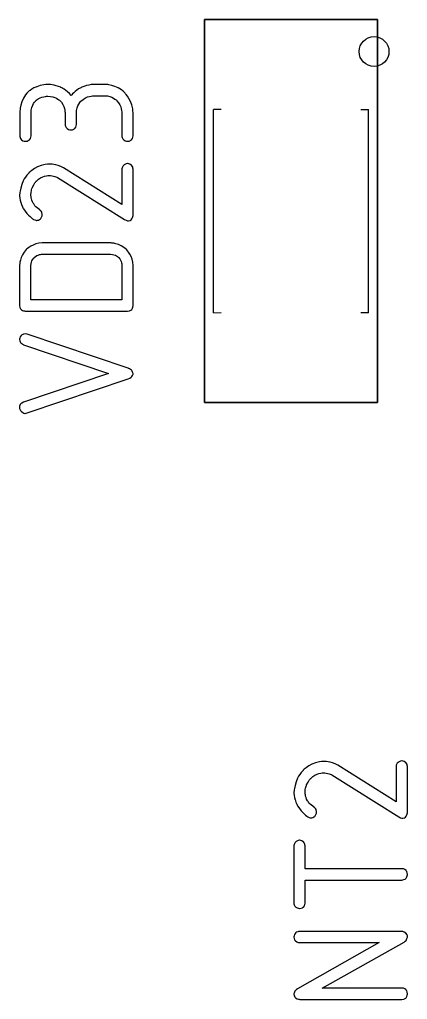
# Model space of a CAD drawing. Header units: inches. Extents: x 0 to 594, y -420 to 0.
# Drawn here: x 252.19 to 255.44, y -112.88 to -104.68 of the extents above; entities that cross this region are included whole.
import ezdxf

# ---------------------------------------------------------------- set-up
doc = ezdxf.new("R2010")
doc.units = ezdxf.units.IN
doc.header["$MEASUREMENT"] = 0

msp = doc.modelspace()

# ---------------------------------------------------------------- linework, layer by layer
at = {"color": 7, "true_color": 0xffffff}
for p, q in [((253.7374, -104.6797), (253.7374, -107.8859)), ((253.7374, -107.8859), (253.7374, -104.6797)), ((253.7374, -104.6797), (255.1874, -104.6797)), ((255.1874, -104.6797), (253.7374, -104.6797)), ((255.1874, -104.6797), (255.1874, -107.8859)), ((255.1874, -107.8859), (255.1874, -104.6797)), ((255.1874, -107.8859), (253.7374, -107.8859)), ((253.7374, -107.8859), (255.1874, -107.8859))]:
    msp.add_line(p, q, dxfattribs=at)
at = {"color": 18, "true_color": 0x000000}
for p, q in [((253.7374, -104.6797), (253.7374, -107.8859)), ((253.7374, -107.8859), (253.7374, -104.6797)), ((253.7374, -104.6797), (255.1874, -104.6797)), ((255.1874, -104.6797), (253.7374, -104.6797)), ((255.1874, -104.6797), (255.1874, -107.8859)), ((255.1874, -107.8859), (255.1874, -104.6797)), ((252.2503, -105.2955), (252.239, -105.3096)), ((252.263, -105.2828), (252.2503, -105.2955)), ((252.2644, -105.2814), (252.263, -105.2828)), ((252.2658, -105.28), (252.2644, -105.2814)), ((252.27, -105.2772), (252.2658, -105.28)), ((252.2757, -105.273), (252.27, -105.2772)), ((252.2898, -105.2631), (252.2757, -105.273)), ((252.3081, -105.2518), (252.2898, -105.2631)), ((252.3321, -105.242), (252.3081, -105.2518)), ((252.3603, -105.2321), (252.3321, -105.242)), ((252.3913, -105.225), (252.3603, -105.2321)), ((252.4082, -105.2222), (252.3913, -105.225)), ((252.4265, -105.2222), (252.4082, -105.2222)), ((252.4293, -105.2222), (252.4265, -105.2222)), ((252.4364, -105.2222), (252.4293, -105.2222)), ((252.4477, -105.2236), (252.4364, -105.2222)), ((252.4618, -105.225), (252.4477, -105.2236)), ((252.4787, -105.2293), (252.4618, -105.225)), ((252.4956, -105.2335), (252.4787, -105.2293)), ((252.5153, -105.2391), (252.4956, -105.2335)), ((252.5337, -105.2462), (252.5153, -105.2391)), ((252.5351, -105.2476), (252.5337, -105.2462)), ((252.5421, -105.2504), (252.5351, -105.2476)), ((252.5506, -105.256), (252.5421, -105.2504)), ((252.5618, -105.2631), (252.5506, -105.256)), ((252.5759, -105.273), (252.5618, -105.2631)), ((252.59, -105.2842), (252.5759, -105.273)), ((252.6056, -105.2983), (252.59, -105.2842)), ((252.6196, -105.3153), (252.6056, -105.2983)), ((252.6323, -105.3012), (252.6253, -105.3082)), ((252.6422, -105.2927), (252.6323, -105.3012)), ((252.6535, -105.2814), (252.6422, -105.2927)), ((252.6676, -105.2716), (252.6535, -105.2814)), ((252.6831, -105.2603), (252.6676, -105.2716)), ((252.7014, -105.2504), (252.6831, -105.2603)), ((252.7042, -105.249), (252.7014, -105.2504)), ((252.7099, -105.2462), (252.7042, -105.249)), ((252.7197, -105.242), (252.7099, -105.2462)), ((252.7338, -105.2363), (252.7197, -105.242)), ((252.7493, -105.2321), (252.7338, -105.2363)), ((252.7677, -105.2279), (252.7493, -105.2321)), ((252.7874, -105.2236), (252.7677, -105.2279)), ((252.8085, -105.2222), (252.7874, -105.2236)), ((252.903, -105.2222), (252.8085, -105.2222)), ((252.9044, -105.2222), (252.903, -105.2222)), ((252.9072, -105.2222), (252.9044, -105.2222)), ((252.9129, -105.2222), (252.9072, -105.2222)), ((252.9199, -105.2236), (252.9129, -105.2222)), ((252.927, -105.2236), (252.9199, -105.2236)), ((252.9368, -105.2264), (252.927, -105.2236)), ((252.9608, -105.2307), (252.9368, -105.2264)), ((252.9862, -105.2391), (252.9608, -105.2307)), ((253.0144, -105.2518), (252.9862, -105.2391)), ((253.0285, -105.2603), (253.0144, -105.2518)), ((253.0426, -105.2687), (253.0285, -105.2603)), ((253.0567, -105.28), (253.0426, -105.2687)), ((253.0708, -105.2927), (253.0567, -105.28)), ((253.0722, -105.2941), (253.0708, -105.2927)), ((253.0736, -105.2955), (253.0722, -105.2941)), ((253.0764, -105.2998), (253.0736, -105.2955)), ((253.082, -105.3054), (253.0764, -105.2998)), ((252.208, -105.3674), (252.1981, -105.397)), ((252.2207, -105.3378), (252.208, -105.3674)), ((252.2292, -105.3237), (252.2207, -105.3378)), ((252.239, -105.3096), (252.2292, -105.3237)), ((252.2982, -105.397), (252.3053, -105.3815)), ((252.3053, -105.3815), (252.3137, -105.3702)), ((252.3137, -105.3702), (252.3208, -105.3618)), ((252.3208, -105.3618), (252.3264, -105.3561)), ((252.3264, -105.3561), (252.3278, -105.3547)), ((252.3278, -105.3547), (252.3433, -105.3435)), ((252.3433, -105.3435), (252.3603, -105.335)), ((252.3603, -105.335), (252.3758, -105.3294)), ((252.3758, -105.3294), (252.3913, -105.3251)), ((252.3913, -105.3251), (252.4054, -105.3223)), ((252.4054, -105.3223), (252.4152, -105.3209)), ((252.4152, -105.3209), (252.4223, -105.3209)), ((252.4223, -105.3209), (252.4251, -105.3209)), ((252.4251, -105.3209), (252.4463, -105.3223)), ((252.4463, -105.3223), (252.466, -105.3265)), ((252.466, -105.3265), (252.4829, -105.3322)), ((252.4829, -105.3322), (252.497, -105.3378)), ((252.497, -105.3378), (252.5097, -105.3449)), ((252.5097, -105.3449), (252.5181, -105.3505)), ((252.5181, -105.3505), (252.5238, -105.3547)), ((252.5238, -105.3547), (252.5252, -105.3561)), ((252.5252, -105.3561), (252.5407, -105.3716)), ((252.5407, -105.3716), (252.5506, -105.39)), ((252.6211, -105.3138), (252.6196, -105.3153)), ((252.6253, -105.3082), (252.6211, -105.3138)), ((252.6859, -105.3872), (252.693, -105.3745)), ((252.693, -105.3745), (252.7, -105.366)), ((252.7, -105.366), (252.7056, -105.3604)), ((252.7056, -105.3604), (252.707, -105.359)), ((252.707, -105.359), (252.724, -105.3449)), ((252.724, -105.3449), (252.7409, -105.335)), ((252.7409, -105.335), (252.7578, -105.3265)), ((252.7578, -105.3265), (252.7733, -105.3223)), ((252.7733, -105.3223), (252.7874, -105.3195)), ((252.7874, -105.3195), (252.7987, -105.3167)), ((252.7987, -105.3167), (252.8057, -105.3167)), ((252.8057, -105.3167), (252.8085, -105.3167)), ((252.8085, -105.3167), (252.903, -105.3167)), ((252.903, -105.3167), (252.9241, -105.3181)), ((252.9241, -105.3181), (252.9439, -105.3237)), ((252.9439, -105.3237), (252.9608, -105.3294)), ((252.9608, -105.3294), (252.9763, -105.3378)), ((252.9763, -105.3378), (252.9876, -105.3449)), ((252.9876, -105.3449), (252.9974, -105.3519)), ((252.9974, -105.3519), (253.0031, -105.3575)), ((253.0031, -105.3575), (253.0045, -105.359)), ((253.0045, -105.359), (253.0186, -105.3759)), ((253.0186, -105.3759), (253.0285, -105.3928)), ((253.0919, -105.3195), (253.082, -105.3054)), ((253.1046, -105.3406), (253.0919, -105.3195)), ((253.1173, -105.3646), (253.1046, -105.3406)), ((253.1285, -105.3928), (253.1173, -105.3646)), ((252.1911, -105.4421), (252.1897, -105.4492)), ((252.1897, -105.4492), (252.1897, -105.6592)), ((252.1897, -105.4492), (252.1897, -105.4492)), ((252.1925, -105.4323), (252.1911, -105.4421)), ((252.1939, -105.421), (252.1925, -105.4323)), ((252.1981, -105.397), (252.1939, -105.421)), ((252.2841, -105.4605), (252.2855, -105.4365)), ((252.2841, -105.6536), (252.2841, -105.4605)), ((252.2855, -105.4365), (252.2912, -105.4153)), ((252.2912, -105.4153), (252.2982, -105.397)), ((252.5506, -105.39), (252.559, -105.4069)), ((252.559, -105.4069), (252.5647, -105.4238)), ((252.5647, -105.4238), (252.5675, -105.4379)), ((252.5675, -105.4379), (252.5689, -105.4492)), ((252.5689, -105.4492), (252.5703, -105.4576)), ((252.5703, -105.4576), (252.5703, -105.5634)), ((252.6648, -105.4605), (252.6662, -105.4393)), ((252.6648, -105.5591), (252.6648, -105.4605)), ((252.6662, -105.4393), (252.6718, -105.4196)), ((252.6718, -105.4196), (252.6774, -105.4012)), ((252.6774, -105.4012), (252.6859, -105.3872)), ((253.0285, -105.3928), (253.0355, -105.4097)), ((253.0355, -105.4097), (253.0397, -105.4252)), ((253.0397, -105.4252), (253.0426, -105.4393)), ((253.0426, -105.4393), (253.0454, -105.4506)), ((253.0454, -105.4506), (253.0454, -105.6592)), ((253.137, -105.4252), (253.1285, -105.3928)), ((253.1384, -105.4421), (253.137, -105.4252)), ((253.1398, -105.4605), (253.1384, -105.4421)), ((253.1398, -105.6536), (253.1398, -105.4605)), ((253.8774, -105.4328), (253.8124, -105.4328)), ((253.8124, -107.1328), (253.8124, -105.4328)), ((255.0474, -105.4328), (255.1124, -105.4328)), ((255.1124, -107.1328), (255.1124, -105.4328)), ((252.5703, -105.5634), (252.5731, -105.5704)), ((252.5731, -105.5704), (252.5788, -105.5817)), ((252.5788, -105.5817), (252.5844, -105.5887)), ((252.5844, -105.5887), (252.5858, -105.5916)), ((252.5858, -105.5916), (252.5872, -105.5916)), ((252.5872, -105.5916), (252.5985, -105.5986)), ((252.5985, -105.5986), (252.6084, -105.6014)), ((252.6084, -105.6014), (252.6154, -105.6028)), ((252.6154, -105.6028), (252.6168, -105.6028)), ((252.6168, -105.6028), (252.6182, -105.6028)), ((252.6182, -105.6028), (252.6309, -105.6014)), ((252.6309, -105.6014), (252.6422, -105.5958)), ((252.6422, -105.5958), (252.6493, -105.5916)), ((252.6493, -105.5916), (252.6507, -105.5901)), ((252.6507, -105.5901), (252.6521, -105.5901)), ((252.6521, -105.5901), (252.6591, -105.5789)), ((252.6591, -105.5789), (252.6633, -105.5676)), ((252.6633, -105.5676), (252.6648, -105.5591)), ((252.1897, -105.6592), (252.1925, -105.6663)), ((252.1925, -105.6663), (252.1967, -105.6761)), ((252.1967, -105.6761), (252.2024, -105.6832)), ((252.2024, -105.6832), (252.2038, -105.686)), ((252.2038, -105.686), (252.2052, -105.686)), ((252.2052, -105.686), (252.2165, -105.6931)), ((252.2165, -105.6931), (252.2278, -105.6959)), ((252.2278, -105.6959), (252.2348, -105.6973)), ((252.2348, -105.6973), (252.2362, -105.6973)), ((252.2362, -105.6973), (252.2376, -105.6973)), ((252.2376, -105.6973), (252.2517, -105.6959)), ((252.2517, -105.6959), (252.2616, -105.6916)), ((252.2616, -105.6916), (252.2686, -105.6874)), ((252.2686, -105.6874), (252.2715, -105.686)), ((252.2715, -105.686), (252.2785, -105.6747)), ((252.2785, -105.6747), (252.2827, -105.6635)), ((252.2827, -105.6635), (252.2841, -105.6536)), ((253.0454, -105.6592), (253.0482, -105.6663)), ((253.0482, -105.6663), (253.0538, -105.6776)), ((253.0538, -105.6776), (253.0595, -105.6832)), ((253.0595, -105.6832), (253.0609, -105.686)), ((253.0609, -105.686), (253.0623, -105.686)), ((253.0623, -105.686), (253.0736, -105.6931)), ((253.0736, -105.6931), (253.0834, -105.6959)), ((253.0834, -105.6959), (253.0905, -105.6973)), ((253.0905, -105.6973), (253.0919, -105.6973)), ((253.0919, -105.6973), (253.0933, -105.6973)), ((253.0933, -105.6973), (253.106, -105.6959)), ((253.106, -105.6959), (253.1173, -105.6916)), ((253.1173, -105.6916), (253.1243, -105.6874)), ((253.1243, -105.6874), (253.1257, -105.686)), ((253.1257, -105.686), (253.1271, -105.686)), ((253.1271, -105.686), (253.1342, -105.6747)), ((253.1342, -105.6747), (253.1384, -105.6635)), ((253.1384, -105.6635), (253.1398, -105.6536)), ((252.2757, -105.9539), (252.27, -105.9595)), ((252.2827, -105.9482), (252.2757, -105.9539)), ((252.2912, -105.9426), (252.2827, -105.9482)), ((252.3123, -105.9271), (252.2912, -105.9426)), ((252.3377, -105.913), (252.3123, -105.9271)), ((252.3687, -105.9017), (252.3377, -105.913)), ((252.4026, -105.8918), (252.3687, -105.9017)), ((252.4209, -105.8904), (252.4026, -105.8918)), ((252.4392, -105.889), (252.4209, -105.8904)), ((252.442, -105.889), (252.4392, -105.889)), ((252.4491, -105.889), (252.442, -105.889)), ((252.4604, -105.8904), (252.4491, -105.889)), ((252.4759, -105.8932), (252.4604, -105.8904)), ((252.4928, -105.8961), (252.4759, -105.8932)), ((252.5125, -105.9017), (252.4928, -105.8961)), ((252.5337, -105.9102), (252.5125, -105.9017)), ((252.5562, -105.92), (252.5337, -105.9102)), ((253.0454, -106.2273), (252.5562, -105.92)), ((253.0468, -105.92), (253.0454, -105.9285)), ((253.0454, -105.9285), (253.0454, -106.2273)), ((253.0524, -105.9087), (253.0468, -105.92)), ((253.0552, -105.9045), (253.0524, -105.9087)), ((253.0609, -105.8989), (253.0552, -105.9045)), ((253.0637, -105.8961), (253.0609, -105.8989)), ((253.0708, -105.8918), (253.0637, -105.8961)), ((253.0806, -105.8876), (253.0708, -105.8918)), ((253.0933, -105.8848), (253.0806, -105.8876)), ((253.0961, -105.8848), (253.0933, -105.8848)), ((253.1032, -105.8862), (253.0961, -105.8848)), ((253.113, -105.8904), (253.1032, -105.8862)), ((253.1243, -105.8975), (253.113, -105.8904)), ((253.1271, -105.8989), (253.1243, -105.8975)), ((253.1314, -105.9059), (253.1271, -105.8989)), ((253.137, -105.9158), (253.1314, -105.9059)), ((253.1384, -105.9228), (253.137, -105.9158)), ((253.1398, -105.9313), (253.1384, -105.9228)), ((253.1398, -106.3204), (253.1398, -105.9313)), ((252.2193, -106.0286), (252.2066, -106.061)), ((252.2278, -106.0131), (252.2193, -106.0286)), ((252.2376, -105.9976), (252.2278, -106.0131)), ((252.2503, -105.982), (252.2376, -105.9976)), ((252.263, -105.9665), (252.2503, -105.982)), ((252.2644, -105.9651), (252.263, -105.9665)), ((252.2658, -105.9637), (252.2644, -105.9651)), ((252.27, -105.9595), (252.2658, -105.9637)), ((252.3166, -106.0469), (252.3222, -106.0398)), ((252.3222, -106.0398), (252.325, -106.0356)), ((252.325, -106.0356), (252.3278, -106.0328)), ((252.3278, -106.0328), (252.3292, -106.0314)), ((252.3292, -106.0314), (252.3462, -106.0159)), ((252.3462, -106.0159), (252.3645, -106.0032)), ((252.3645, -106.0032), (252.3828, -105.9947)), ((252.3828, -105.9947), (252.3983, -105.9891)), ((252.3983, -105.9891), (252.4138, -105.9863)), ((252.4138, -105.9863), (252.4251, -105.9835)), ((252.4251, -105.9835), (252.4322, -105.9835)), ((252.4322, -105.9835), (252.4336, -105.9835)), ((252.4336, -105.9835), (252.435, -105.9835)), ((252.435, -105.9835), (252.4477, -105.9849)), ((252.4477, -105.9849), (252.4604, -105.9863)), ((252.4604, -105.9863), (252.473, -105.9891)), ((252.473, -105.9891), (252.4829, -105.9919)), ((252.4829, -105.9919), (252.4928, -105.9961)), ((252.4928, -105.9961), (252.4998, -105.999)), ((252.4998, -105.999), (252.5055, -106.0004)), ((252.5055, -106.0004), (252.5069, -106.0018)), ((252.5069, -106.0018), (253.0665, -106.3528)), ((252.1925, -106.116), (252.1911, -106.1272)), ((252.1981, -106.0906), (252.1925, -106.116)), ((252.2066, -106.061), (252.1981, -106.0906)), ((252.2827, -106.1484), (252.2841, -106.123)), ((252.2841, -106.123), (252.287, -106.1117)), ((252.287, -106.1117), (252.2884, -106.1033)), ((252.2884, -106.1033), (252.2912, -106.0948)), ((252.2912, -106.0948), (252.294, -106.0892)), ((252.294, -106.0892), (252.2954, -106.085)), ((252.2954, -106.0835), (252.3067, -106.0624)), ((252.2954, -106.085), (252.2954, -106.0835)), ((252.3067, -106.0624), (252.3166, -106.0469)), ((252.1897, -106.1371), (252.1883, -106.1442)), ((252.1883, -106.1442), (252.1883, -106.1554)), ((252.1883, -106.1442), (252.1883, -106.1442)), ((252.1883, -106.1554), (252.1897, -106.1738)), ((252.1911, -106.1272), (252.1897, -106.1371)), ((252.1897, -106.1738), (252.1925, -106.1921)), ((252.1925, -106.1921), (252.1953, -106.1991)), ((252.1953, -106.1991), (252.1967, -106.2048)), ((252.1967, -106.2048), (252.1981, -106.2076)), ((252.2827, -106.154), (252.2827, -106.1484)), ((252.2841, -106.1611), (252.2827, -106.154)), ((252.2855, -106.1695), (252.2841, -106.1611)), ((252.287, -106.1808), (252.2855, -106.1695)), ((252.2912, -106.1921), (252.287, -106.1808)), ((252.2954, -106.2048), (252.2912, -106.1921)), ((252.3025, -106.2175), (252.2954, -106.2048)), ((252.1981, -106.2076), (252.1981, -106.209)), ((252.1981, -106.209), (252.2052, -106.2287)), ((252.2052, -106.2287), (252.2137, -106.2471)), ((252.2137, -106.2471), (252.2165, -106.2541)), ((252.2165, -106.2541), (252.2193, -106.2598)), ((252.2193, -106.2598), (252.2207, -106.2626)), ((252.2207, -106.2626), (252.2221, -106.264)), ((252.2221, -106.264), (252.2348, -106.2837)), ((252.2348, -106.2837), (252.2489, -106.302)), ((252.3039, -106.2189), (252.3025, -106.2175)), ((252.3067, -106.2231), (252.3039, -106.2189)), ((252.3109, -106.2287), (252.3067, -106.2231)), ((252.3166, -106.2372), (252.3109, -106.2287)), ((252.325, -106.2457), (252.3166, -106.2372)), ((252.3349, -106.2555), (252.325, -106.2457)), ((252.3574, -106.2724), (252.3349, -106.2555)), ((252.3589, -106.2739), (252.3574, -106.2724)), ((252.3631, -106.2767), (252.3589, -106.2739)), ((252.3687, -106.2823), (252.3631, -106.2767)), ((252.3744, -106.2908), (252.3687, -106.2823)), ((252.2489, -106.302), (252.263, -106.3161)), ((252.263, -106.3161), (252.2757, -106.3288)), ((252.2757, -106.3288), (252.287, -106.3401)), ((252.287, -106.3401), (252.2968, -106.3472)), ((252.2968, -106.3472), (252.3025, -106.3514)), ((252.3025, -106.3514), (252.3053, -106.3528)), ((252.3053, -106.3528), (252.3166, -106.357)), ((252.3166, -106.357), (252.325, -106.3598)), ((252.325, -106.3598), (252.3307, -106.3613)), ((252.3307, -106.3613), (252.3321, -106.3613)), ((252.3321, -106.3613), (252.3391, -106.3598)), ((252.3391, -106.3598), (252.3462, -106.3584)), ((252.3462, -106.3584), (252.356, -106.3528)), ((252.356, -106.3528), (252.3631, -106.3486)), ((252.3631, -106.3486), (252.3659, -106.3457)), ((252.3659, -106.3457), (252.3729, -106.3345)), ((252.3729, -106.3345), (252.3772, -106.3232)), ((252.3786, -106.3119), (252.3744, -106.2908)), ((252.3772, -106.3232), (252.3786, -106.3147)), ((252.3786, -106.3147), (252.3786, -106.3119)), ((253.0665, -106.3528), (253.0806, -106.3598)), ((253.0806, -106.3598), (253.0919, -106.3627)), ((253.0919, -106.3627), (253.0989, -106.3641)), ((253.0989, -106.3641), (253.1018, -106.3641)), ((253.1018, -106.3641), (253.1145, -106.3613)), ((253.1145, -106.3613), (253.1243, -106.3556)), ((253.1243, -106.3556), (253.13, -106.3472)), ((253.13, -106.3472), (253.1356, -106.3373)), ((253.1356, -106.3373), (253.1384, -106.3288)), ((253.1384, -106.3288), (253.1398, -106.3204)), ((252.2447, -106.6051), (252.2263, -106.6263)), ((252.2475, -106.6023), (252.2447, -106.6051)), ((252.2545, -106.5967), (252.2475, -106.6023)), ((252.2672, -106.5868), (252.2545, -106.5967)), ((252.2827, -106.5769), (252.2672, -106.5868)), ((252.3025, -106.5671), (252.2827, -106.5769)), ((252.325, -106.5572), (252.3025, -106.5671)), ((252.3504, -106.5516), (252.325, -106.5572)), ((252.3786, -106.5487), (252.3504, -106.5516)), ((252.9495, -106.5487), (252.3786, -106.5487)), ((252.9509, -106.5487), (252.9495, -106.5487)), ((252.9523, -106.5487), (252.9509, -106.5487)), ((252.9566, -106.5487), (252.9523, -106.5487)), ((252.9622, -106.5502), (252.9566, -106.5487)), ((252.9777, -106.5516), (252.9622, -106.5502)), ((252.996, -106.5558), (252.9777, -106.5516)), ((253.0172, -106.5628), (252.996, -106.5558)), ((253.0397, -106.5727), (253.0172, -106.5628)), ((253.0623, -106.5868), (253.0397, -106.5727)), ((253.0848, -106.6051), (253.0623, -106.5868)), ((253.0877, -106.608), (253.0848, -106.6051)), ((253.0933, -106.615), (253.0877, -106.608)), ((253.1018, -106.6277), (253.0933, -106.615)), ((252.1953, -106.6925), (252.1911, -106.7109)), ((252.2024, -106.6714), (252.1953, -106.6925)), ((252.2122, -106.6488), (252.2024, -106.6714)), ((252.2263, -106.6263), (252.2122, -106.6488)), ((252.2912, -106.6996), (252.2968, -106.6897)), ((252.2968, -106.6897), (252.3025, -106.6827)), ((252.3025, -106.6827), (252.3067, -106.6756)), ((252.3067, -106.6756), (252.3095, -106.6728)), ((252.3095, -106.6728), (252.3109, -106.6714)), ((252.3109, -106.6714), (252.3222, -106.6615)), ((252.3222, -106.6615), (252.3335, -106.6545)), ((252.3335, -106.6545), (252.3448, -106.6502)), ((252.3448, -106.6502), (252.3546, -106.646)), ((252.3546, -106.646), (252.3645, -106.6446)), ((252.3645, -106.6446), (252.3715, -106.6432)), ((252.3715, -106.6432), (252.3772, -106.6432)), ((252.3772, -106.6432), (252.3786, -106.6432)), ((252.3786, -106.6432), (252.9509, -106.6432)), ((252.9509, -106.6432), (252.9664, -106.6446)), ((252.9664, -106.6446), (252.9791, -106.6474)), ((252.9791, -106.6474), (252.9918, -106.6517)), ((252.9918, -106.6517), (253.0017, -106.6573)), ((253.0017, -106.6573), (253.0087, -106.6629)), ((253.0087, -106.6629), (253.0158, -106.6672)), ((253.0158, -106.6672), (253.0186, -106.67)), ((253.0186, -106.67), (253.02, -106.6714)), ((253.02, -106.6714), (253.0285, -106.6827)), ((253.0285, -106.6827), (253.0341, -106.6939)), ((253.0341, -106.6939), (253.0397, -106.7052)), ((253.1116, -106.6432), (253.1018, -106.6277)), ((253.1229, -106.6629), (253.1116, -106.6432)), ((253.1314, -106.6855), (253.1229, -106.6629)), ((253.137, -106.7109), (253.1314, -106.6855)), ((252.1897, -106.7264), (252.1883, -106.732)), ((252.1883, -106.732), (252.1883, -107.0732)), ((252.1883, -106.732), (252.1883, -106.732)), ((252.1911, -106.7109), (252.1897, -106.7264)), ((252.2827, -106.7391), (252.2841, -106.725)), ((252.2827, -107.0252), (252.2827, -106.7391)), ((252.2841, -106.725), (252.287, -106.7109)), ((252.2841, -106.725), (252.2841, -106.725)), ((252.287, -106.7109), (252.2912, -106.6996)), ((253.0397, -106.7052), (253.0426, -106.7151)), ((253.0426, -106.7151), (253.044, -106.725)), ((253.044, -106.725), (253.0454, -106.732)), ((253.0454, -106.732), (253.0454, -107.0252)), ((253.1398, -106.7391), (253.137, -106.7109)), ((253.1398, -107.0746), (253.1398, -106.7391)), ((253.0454, -107.0252), (252.2827, -107.0252)), ((252.1883, -107.0732), (252.1897, -107.0887)), ((252.1897, -107.0887), (252.1953, -107.0999)), ((252.1953, -107.0999), (252.2038, -107.1084)), ((253.1201, -107.1126), (253.1285, -107.1056)), ((253.1285, -107.1056), (253.1342, -107.0957)), ((253.1342, -107.0957), (253.137, -107.0873)), ((253.137, -107.0873), (253.1384, -107.0802)), ((253.1384, -107.0802), (253.1398, -107.0746)), ((252.2038, -107.1084), (252.2122, -107.114)), ((252.2122, -107.114), (252.2207, -107.1169)), ((252.2207, -107.1169), (252.2292, -107.1183)), ((252.2292, -107.1183), (252.2348, -107.1197)), ((252.2348, -107.1197), (252.2362, -107.1197)), ((252.2362, -107.1197), (253.0933, -107.1197)), ((253.0933, -107.1197), (253.1088, -107.1183)), ((253.1088, -107.1183), (253.1201, -107.1126)), ((253.8124, -107.1328), (253.8774, -107.1327)), ((255.1124, -107.1328), (255.0474, -107.1328)), ((252.1897, -107.3466), (252.1883, -107.3551)), ((252.1939, -107.3354), (252.1897, -107.3466)), ((252.201, -107.3241), (252.1939, -107.3354)), ((252.2038, -107.3213), (252.201, -107.3241)), ((252.2108, -107.317), (252.2038, -107.3213)), ((252.2207, -107.3128), (252.2108, -107.317)), ((252.2348, -107.31), (252.2207, -107.3128)), ((252.2517, -107.3128), (252.2348, -107.31)), ((253.0989, -107.5976), (252.2517, -107.3128)), ((252.1883, -107.3551), (252.1883, -107.3579)), ((252.1883, -107.3551), (252.1883, -107.3551)), ((252.1883, -107.3579), (252.1897, -107.3678)), ((252.1897, -107.3678), (252.1925, -107.3762)), ((252.1925, -107.3762), (252.1967, -107.3819)), ((252.1967, -107.3819), (252.1981, -107.3847)), ((252.1981, -107.3847), (252.2066, -107.3917)), ((252.2066, -107.3917), (252.2137, -107.3974)), ((252.2137, -107.3974), (252.2193, -107.4002)), ((252.2193, -107.4002), (252.2221, -107.4016)), ((252.2221, -107.4016), (252.934, -107.6427)), ((253.1004, -107.5976), (253.0989, -107.5976)), ((253.1018, -107.599), (253.1004, -107.5976)), ((253.1088, -107.6018), (253.1018, -107.599)), ((252.934, -107.6427), (252.2207, -107.8823)), ((253.0989, -107.6878), (253.113, -107.6807)), ((253.1187, -107.6074), (253.1088, -107.6018)), ((253.113, -107.6807), (253.1229, -107.6737)), ((253.1285, -107.6145), (253.1187, -107.6074)), ((253.1229, -107.6737), (253.13, -107.6666)), ((253.13, -107.6159), (253.1285, -107.6145)), ((253.1328, -107.6215), (253.13, -107.6159)), ((253.13, -107.6666), (253.1342, -107.6582)), ((253.1356, -107.63), (253.1328, -107.6215)), ((253.1342, -107.6582), (253.137, -107.6525)), ((253.1398, -107.6427), (253.1356, -107.63)), ((253.137, -107.6525), (253.1398, -107.6469)), ((253.1398, -107.6469), (253.1398, -107.6427)), ((252.2517, -107.9725), (253.0989, -107.6878)), ((252.1925, -107.9021), (252.1883, -107.9147)), ((252.1883, -107.9147), (252.1883, -107.9345)), ((252.1939, -107.9006), (252.1925, -107.9021)), ((252.1981, -107.8964), (252.1939, -107.9006)), ((252.208, -107.8894), (252.1981, -107.8964)), ((252.2207, -107.8823), (252.208, -107.8894)), ((255.1874, -107.8859), (253.7374, -107.8859)), ((253.7374, -107.8859), (255.1874, -107.8859)), ((252.1883, -107.9345), (252.1911, -107.9415)), ((252.1911, -107.9415), (252.1953, -107.9514)), ((252.1953, -107.9514), (252.201, -107.9584)), ((252.201, -107.9584), (252.2024, -107.9613)), ((252.2024, -107.9613), (252.2038, -107.9613)), ((252.2038, -107.9613), (252.2151, -107.9697)), ((252.2151, -107.9697), (252.2249, -107.9739)), ((252.2249, -107.9739), (252.232, -107.9754)), ((252.232, -107.9754), (252.2334, -107.9754)), ((252.2334, -107.9754), (252.2348, -107.9754)), ((252.2348, -107.9754), (252.2517, -107.9725)), ((254.5684, -110.9594), (254.5642, -110.9636)), ((254.5741, -110.9538), (254.5684, -110.9594)), ((254.5811, -110.9481), (254.5741, -110.9538)), ((254.5896, -110.9425), (254.5811, -110.9481)), ((254.6107, -110.927), (254.5896, -110.9425)), ((254.6361, -110.9129), (254.6107, -110.927)), ((254.6671, -110.9016), (254.6361, -110.9129)), ((254.7009, -110.8917), (254.6671, -110.9016)), ((254.7193, -110.8903), (254.7009, -110.8917)), ((254.7376, -110.8889), (254.7193, -110.8903)), ((254.7404, -110.8889), (254.7376, -110.8889)), ((254.7474, -110.8889), (254.7404, -110.8889)), ((254.7587, -110.8903), (254.7474, -110.8889)), ((254.7742, -110.8932), (254.7587, -110.8903)), ((254.7911, -110.896), (254.7742, -110.8932)), ((254.8109, -110.9016), (254.7911, -110.896)), ((254.832, -110.9101), (254.8109, -110.9016)), ((254.8546, -110.9199), (254.832, -110.9101)), ((255.3437, -111.2273), (254.8546, -110.9199)), ((255.3452, -110.9199), (255.3437, -110.9284)), ((255.3437, -110.9284), (255.3437, -111.2273)), ((255.3508, -110.9087), (255.3452, -110.9199)), ((255.3536, -110.9044), (255.3508, -110.9087)), ((255.3593, -110.8988), (255.3536, -110.9044)), ((255.3621, -110.896), (255.3593, -110.8988)), ((255.3691, -110.8917), (255.3621, -110.896)), ((255.379, -110.8875), (255.3691, -110.8917)), ((255.3917, -110.8847), (255.379, -110.8875)), ((255.3945, -110.8847), (255.3917, -110.8847)), ((255.4015, -110.8861), (255.3945, -110.8847)), ((255.4114, -110.8903), (255.4015, -110.8861)), ((255.4227, -110.8974), (255.4114, -110.8903)), ((255.4255, -110.8988), (255.4227, -110.8974)), ((255.4297, -110.9058), (255.4255, -110.8988)), ((255.4354, -110.9157), (255.4297, -110.9058)), ((255.4368, -110.9228), (255.4354, -110.9157)), ((255.4382, -110.9312), (255.4368, -110.9228)), ((255.4382, -111.3203), (255.4382, -110.9312)), ((254.5177, -111.0285), (254.505, -111.0609)), ((254.5261, -111.013), (254.5177, -111.0285)), ((254.536, -110.9975), (254.5261, -111.013)), ((254.5487, -110.982), (254.536, -110.9975)), ((254.5614, -110.9665), (254.5487, -110.982)), ((254.5628, -110.965), (254.5614, -110.9665)), ((254.5642, -110.9636), (254.5628, -110.965)), ((254.6149, -111.0468), (254.6206, -111.0398)), ((254.6206, -111.0398), (254.6234, -111.0355)), ((254.6234, -111.0355), (254.6262, -111.0327)), ((254.6262, -111.0327), (254.6276, -111.0313)), ((254.6276, -111.0313), (254.6445, -111.0158)), ((254.6445, -111.0158), (254.6629, -111.0031)), ((254.6629, -111.0031), (254.6812, -110.9947)), ((254.6812, -110.9947), (254.6967, -110.989)), ((254.6967, -110.989), (254.7122, -110.9862)), ((254.7122, -110.9862), (254.7235, -110.9834)), ((254.7235, -110.9834), (254.7305, -110.9834)), ((254.7305, -110.9834), (254.7319, -110.9834)), ((254.7319, -110.9834), (254.7333, -110.9834)), ((254.7333, -110.9834), (254.746, -110.9848)), ((254.746, -110.9848), (254.7587, -110.9862)), ((254.7587, -110.9862), (254.7714, -110.989)), ((254.7714, -110.989), (254.7813, -110.9918)), ((254.7813, -110.9918), (254.7911, -110.9961)), ((254.7911, -110.9961), (254.7982, -110.9989)), ((254.7982, -110.9989), (254.8038, -111.0003)), ((254.8038, -111.0003), (254.8052, -111.0017)), ((254.8052, -111.0017), (255.3649, -111.3527)), ((254.4909, -111.1159), (254.4895, -111.1272)), ((254.4965, -111.0905), (254.4909, -111.1159)), ((254.505, -111.0609), (254.4965, -111.0905)), ((254.5811, -111.1483), (254.5825, -111.1229)), ((254.5825, -111.1229), (254.5853, -111.1117)), ((254.5853, -111.1117), (254.5867, -111.1032)), ((254.5867, -111.1032), (254.5896, -111.0947)), ((254.5896, -111.0947), (254.5924, -111.0891)), ((254.5924, -111.0891), (254.5938, -111.0849)), ((254.5938, -111.0835), (254.6051, -111.0623)), ((254.5938, -111.0849), (254.5938, -111.0835)), ((254.6051, -111.0623), (254.6149, -111.0468)), ((254.4881, -111.137), (254.4867, -111.1441)), ((254.4867, -111.1441), (254.4867, -111.1554)), ((254.4867, -111.1441), (254.4867, -111.1441)), ((254.4867, -111.1554), (254.4881, -111.1737)), ((254.4895, -111.1272), (254.4881, -111.137)), ((254.4881, -111.1737), (254.4909, -111.192)), ((254.4909, -111.192), (254.4937, -111.1991)), ((254.4937, -111.1991), (254.4951, -111.2047)), ((254.4951, -111.2047), (254.4965, -111.2075)), ((254.4965, -111.2075), (254.4965, -111.2089)), ((254.5811, -111.1539), (254.5811, -111.1483)), ((254.5825, -111.161), (254.5811, -111.1539)), ((254.5839, -111.1695), (254.5825, -111.161)), ((254.5853, -111.1807), (254.5839, -111.1695)), ((254.5896, -111.192), (254.5853, -111.1807)), ((254.5938, -111.2047), (254.5896, -111.192)), ((254.6008, -111.2174), (254.5938, -111.2047)), ((254.4965, -111.2089), (254.5036, -111.2287)), ((254.5036, -111.2287), (254.512, -111.247)), ((254.512, -111.247), (254.5148, -111.254)), ((254.5148, -111.254), (254.5177, -111.2597)), ((254.5177, -111.2597), (254.5191, -111.2625)), ((254.5191, -111.2625), (254.5205, -111.2639)), ((254.5205, -111.2639), (254.5332, -111.2836)), ((254.5332, -111.2836), (254.5473, -111.302)), ((254.6022, -111.2188), (254.6008, -111.2174)), ((254.6051, -111.223), (254.6022, -111.2188)), ((254.6093, -111.2287), (254.6051, -111.223)), ((254.6149, -111.2371), (254.6093, -111.2287)), ((254.6234, -111.2456), (254.6149, -111.2371)), ((254.6333, -111.2554), (254.6234, -111.2456)), ((254.6558, -111.2724), (254.6333, -111.2554)), ((254.6572, -111.2738), (254.6558, -111.2724)), ((254.6615, -111.2766), (254.6572, -111.2738)), ((254.6671, -111.2822), (254.6615, -111.2766)), ((254.6727, -111.2907), (254.6671, -111.2822)), ((254.5473, -111.302), (254.5614, -111.3161)), ((254.5614, -111.3161), (254.5741, -111.3288)), ((254.5741, -111.3288), (254.5853, -111.34)), ((254.5853, -111.34), (254.5952, -111.3471)), ((254.5952, -111.3471), (254.6008, -111.3513)), ((254.6008, -111.3513), (254.6037, -111.3527)), ((254.6037, -111.3527), (254.6149, -111.3569)), ((254.6149, -111.3569), (254.6234, -111.3598)), ((254.6234, -111.3598), (254.629, -111.3612)), ((254.629, -111.3612), (254.6304, -111.3612)), ((254.6304, -111.3612), (254.6375, -111.3598)), ((254.6375, -111.3598), (254.6445, -111.3584)), ((254.6445, -111.3584), (254.6544, -111.3527)), ((254.6544, -111.3527), (254.6615, -111.3485)), ((254.6615, -111.3485), (254.6643, -111.3457)), ((254.6643, -111.3457), (254.6713, -111.3344)), ((254.6713, -111.3344), (254.6756, -111.3231)), ((254.677, -111.3118), (254.6727, -111.2907)), ((254.6756, -111.3231), (254.677, -111.3147)), ((254.677, -111.3147), (254.677, -111.3118)), ((255.3649, -111.3527), (255.379, -111.3598)), ((255.379, -111.3598), (255.3903, -111.3626)), ((255.3903, -111.3626), (255.3973, -111.364)), ((255.3973, -111.364), (255.4001, -111.364)), ((255.4001, -111.364), (255.4128, -111.3612)), ((255.4128, -111.3612), (255.4227, -111.3555)), ((255.4227, -111.3555), (255.4283, -111.3471)), ((255.4283, -111.3471), (255.434, -111.3372)), ((255.434, -111.3372), (255.4368, -111.3288)), ((255.4368, -111.3288), (255.4382, -111.3203)), ((254.4881, -111.5853), (254.4867, -111.5938)), ((254.4867, -111.5938), (254.4867, -112.0815)), ((254.4867, -111.5938), (254.4867, -111.5938)), ((254.4937, -111.574), (254.4881, -111.5853)), ((254.4965, -111.5684), (254.4937, -111.574)), ((254.5022, -111.5628), (254.4965, -111.5684)), ((254.505, -111.5599), (254.5022, -111.5628)), ((254.512, -111.5557), (254.505, -111.5599)), ((254.5219, -111.5515), (254.512, -111.5557)), ((254.5346, -111.5487), (254.5219, -111.5515)), ((254.5374, -111.5487), (254.5346, -111.5487)), ((254.5444, -111.5501), (254.5374, -111.5487)), ((254.5543, -111.5543), (254.5444, -111.5501)), ((254.5656, -111.5614), (254.5543, -111.5543)), ((254.5684, -111.5628), (254.5656, -111.5614)), ((254.5726, -111.5698), (254.5684, -111.5628)), ((254.5783, -111.5811), (254.5726, -111.5698)), ((254.5797, -111.5881), (254.5783, -111.5811)), ((254.5811, -111.5966), (254.5797, -111.5881)), ((254.5811, -111.7869), (254.5811, -111.5966)), ((255.3917, -111.7869), (254.5811, -111.7869)), ((255.3931, -111.7869), (255.3917, -111.7869)), ((255.3959, -111.7869), (255.3931, -111.7869)), ((255.4044, -111.7883), (255.3959, -111.7869)), ((255.4156, -111.7925), (255.4044, -111.7883)), ((255.4269, -111.801), (255.4156, -111.7925)), ((255.4283, -111.8038), (255.4269, -111.801)), ((255.4269, -111.8673), (255.434, -111.856)), ((255.4326, -111.8095), (255.4283, -111.8038)), ((255.4368, -111.8207), (255.4326, -111.8095)), ((255.434, -111.856), (255.4368, -111.8461)), ((255.4382, -111.8348), (255.4368, -111.8207)), ((255.4368, -111.8461), (255.4382, -111.8377)), ((255.4382, -111.8377), (255.4382, -111.8348)), ((254.5811, -112.0759), (254.5811, -111.8814)), ((254.5811, -111.8814), (255.3917, -111.8814)), ((255.3917, -111.8814), (255.4072, -111.8785)), ((255.4072, -111.8785), (255.4185, -111.8743)), ((255.4185, -111.8743), (255.4241, -111.8701)), ((255.4241, -111.8701), (255.4269, -111.8673)), ((254.4867, -112.0815), (254.4895, -112.0886)), ((254.4895, -112.0886), (254.4951, -112.0999)), ((254.4951, -112.0999), (254.5007, -112.1055)), ((254.5007, -112.1055), (254.5022, -112.1083)), ((254.5022, -112.1083), (254.5036, -112.1083)), ((254.5036, -112.1083), (254.5148, -112.1154)), ((254.5585, -112.114), (254.5656, -112.1097)), ((254.5656, -112.1097), (254.567, -112.1083)), ((254.567, -112.1083), (254.5684, -112.1083)), ((254.5684, -112.1083), (254.5755, -112.097)), ((254.5755, -112.097), (254.5797, -112.0858)), ((254.5797, -112.0858), (254.5811, -112.0759)), ((254.5148, -112.1154), (254.5247, -112.1182)), ((254.5247, -112.1182), (254.5318, -112.1196)), ((254.5318, -112.1196), (254.5332, -112.1196)), ((254.5332, -112.1196), (254.5346, -112.1196)), ((254.5346, -112.1196), (254.5473, -112.1182)), ((254.5473, -112.1182), (254.5585, -112.114)), ((254.4881, -112.3494), (254.4867, -112.3564)), ((254.4923, -112.3381), (254.4881, -112.3494)), ((254.4993, -112.3268), (254.4923, -112.3381)), ((254.5007, -112.324), (254.4993, -112.3254)), ((254.4993, -112.3254), (254.4993, -112.3268)), ((254.5078, -112.3184), (254.5007, -112.324)), ((254.5191, -112.3141), (254.5078, -112.3184)), ((254.5261, -112.3113), (254.5191, -112.3141)), ((254.5346, -112.3113), (254.5261, -112.3113)), ((255.386, -112.3113), (254.5346, -112.3113)), ((255.3874, -112.3113), (255.386, -112.3113)), ((255.3903, -112.3113), (255.3874, -112.3113)), ((255.3945, -112.3113), (255.3903, -112.3113)), ((255.3987, -112.3127), (255.3945, -112.3113)), ((255.4114, -112.317), (255.3987, -112.3127)), ((255.4241, -112.3254), (255.4114, -112.317)), ((255.4354, -112.3395), (255.4241, -112.3254)), ((255.4354, -112.3409), (255.4354, -112.3395)), ((255.4368, -112.3437), (255.4354, -112.3409)), ((255.4382, -112.3494), (255.4368, -112.3437)), ((255.4382, -112.3607), (255.4382, -112.3494)), ((254.4867, -112.3564), (254.4867, -112.3592)), ((254.4867, -112.3564), (254.4867, -112.3564)), ((254.4867, -112.3592), (254.4881, -112.3719)), ((254.4881, -112.3719), (254.4923, -112.3818)), ((254.4923, -112.3818), (254.4979, -112.3888)), ((254.4979, -112.3888), (254.4993, -112.3917)), ((254.4993, -112.3917), (254.512, -112.4001)), ((254.512, -112.4001), (254.5233, -112.4044)), ((255.2014, -112.4058), (254.5177, -112.792)), ((254.5233, -112.4044), (254.5318, -112.4058)), ((254.5318, -112.4058), (254.5332, -112.4058)), ((254.5332, -112.4058), (254.5346, -112.4058)), ((254.5346, -112.4058), (255.2014, -112.4058)), ((254.7249, -112.7864), (255.41, -112.4015)), ((255.41, -112.4015), (255.4199, -112.3945)), ((255.4199, -112.3945), (255.4269, -112.3874)), ((255.4269, -112.3874), (255.4312, -112.3804)), ((255.4312, -112.3804), (255.434, -112.3719)), ((255.434, -112.3719), (255.4368, -112.3663)), ((255.4368, -112.3663), (255.4382, -112.3607)), ((254.4881, -112.8273), (254.4867, -112.8329)), ((254.4867, -112.8329), (254.4867, -112.8371)), ((254.4867, -112.8371), (254.4895, -112.8498)), ((254.4909, -112.8202), (254.4881, -112.8273)), ((254.4937, -112.8132), (254.4909, -112.8202)), ((254.4993, -112.8061), (254.4937, -112.8132)), ((254.5078, -112.7991), (254.4993, -112.8061)), ((254.5177, -112.792), (254.5078, -112.7991)), ((255.3917, -112.7864), (254.7249, -112.7864)), ((255.3931, -112.7864), (255.3917, -112.7864)), ((255.3959, -112.7864), (255.3931, -112.7864)), ((255.4044, -112.7878), (255.3959, -112.7864)), ((255.4156, -112.792), (255.4044, -112.7878)), ((255.4269, -112.8005), (255.4156, -112.792)), ((255.4283, -112.8033), (255.4269, -112.8005)), ((255.4326, -112.8089), (255.4283, -112.8033)), ((255.4368, -112.8202), (255.4326, -112.8089)), ((255.434, -112.8555), (255.4368, -112.8456)), ((255.4382, -112.8343), (255.4368, -112.8202)), ((255.4368, -112.8456), (255.4382, -112.8371)), ((255.4382, -112.8371), (255.4382, -112.8343)), ((254.4895, -112.8498), (254.4937, -112.8597)), ((254.4937, -112.8597), (254.4979, -112.8653)), ((254.4979, -112.8653), (254.5007, -112.8681)), ((254.5007, -112.8681), (254.5134, -112.8752)), ((254.5134, -112.8752), (254.5261, -112.8794)), ((254.5261, -112.8794), (254.5318, -112.8794)), ((254.5318, -112.8794), (254.536, -112.8808)), ((254.536, -112.8808), (254.5388, -112.8808)), ((254.5388, -112.8808), (254.5402, -112.8808)), ((254.5402, -112.8808), (255.3917, -112.8808)), ((255.3917, -112.8808), (255.4072, -112.878)), ((255.4072, -112.878), (255.4185, -112.8738)), ((255.4185, -112.8738), (255.4241, -112.8696)), ((255.4241, -112.8696), (255.4269, -112.8667)), ((255.4269, -112.8667), (255.434, -112.8555))]:
    msp.add_line(p, q, dxfattribs=at)
msp.add_ellipse((255.1587, -104.9473), major_axis=(0, 0.125), ratio=1, dxfattribs=at)

doc.saveas('drawing.dxf')
